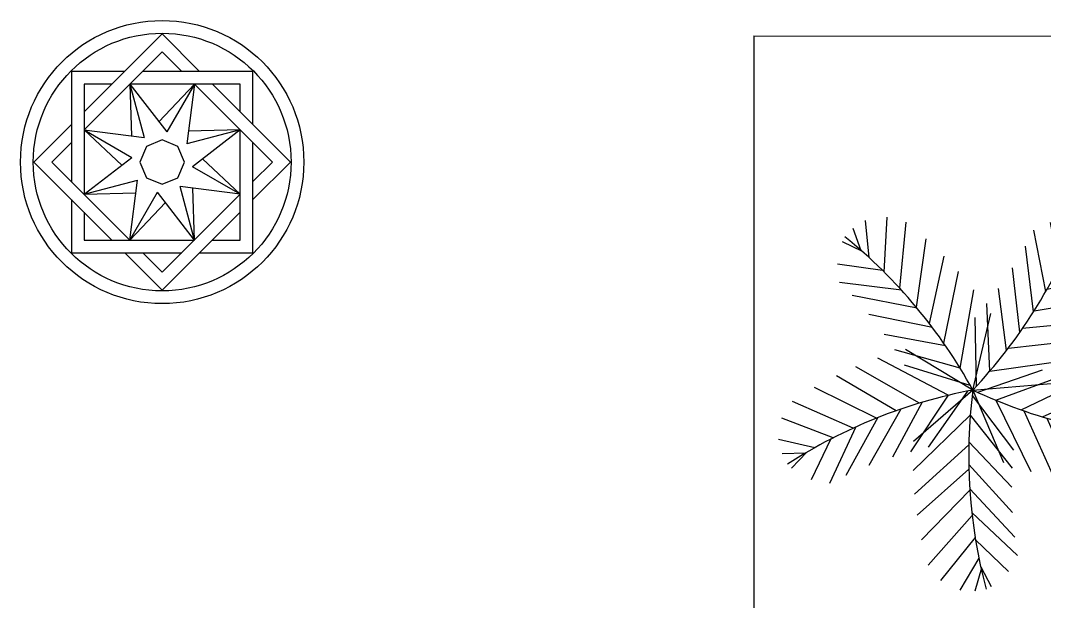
# Model space of a CAD drawing. Header units: millimetres. Extents: x -17017 to 2697, y 1903 to 18260.
# Drawn here: x -16999.699 to -16997.767, y 18237.821 to 18238.918 of the extents above; entities that cross this region are included whole.
import ezdxf

# ---------------------------------------------------------------- set-up
doc = ezdxf.new("R2010")
doc.units = ezdxf.units.MM
for name, color, linetype in [('1', 7, 'Continuous'), ('DM', 9, 'Continuous'), ('SO2', 3, 'Continuous')]:
    doc.layers.add(name, color=color, linetype=linetype)

# ---------------------------------------------------------------- blocks, each defined once
blk = doc.blocks.new('CAY1')
at = {"layer": 'SO2'}
for p, q in [((164.7, 386.3), (157.6, 427.4)), ((164.2, 388.9), (189.7, 426.2)), ((158.2, 334.8), (117.5, 410.4)), ((162.8, 369.3), (215.7, 415.8)), ((149, 283.6), (91.8, 386.9)), ((157.5, 330.2), (244.8, 386.9)), ((138.9, 239.7), (86, 353)), ((150.1, 288.7), (258.2, 352.3)), ((-152.1, 224.2), (-179.1, 324.7)), ((-114.9, 204.3), (-142, 326.7)), ((-187.6, 241.3), (-215.5, 305.9)), ((-73.9, 179.8), (-96.1, 308.3)), ((126.4, 195.4), (75.6, 306.9)), ((139.5, 242.1), (254.8, 303)), ((-205.9, 248.7), (-233.5, 284.4)), ((-40.8, 158), (-53.7, 288)), ((-203.3, 248.3), (-244.5, 254.3)), ((-3.5, 131.1), (-18.9, 268.6)), ((113.1, 155), (62.3, 261.1)), ((129, 203.9), (248.6, 256.3)), ((40.3, 95.9), (19.2, 244.3)), ((-156.3, 226.3), (-240.7, 210.9)), ((94.9, 107.6), (50.5, 227.4)), ((114.9, 160.1), (240.9, 217.2)), ((-110.4, 201.7), (-226.3, 179.3)), ((79.9, 73.3), (37.8, 195.7)), ((75.7, 64.1), (63.1, 211.8)), ((-71.8, 178.5), (-195.8, 163.2)), ((94.9, 107.6), (229.6, 173.6)), ((-33.5, 153), (-155.2, 139.1)), ((85.7, 62.9), (189.1, 140.8)), ((123, 59.3), (223.2, 138.5)), ((173.6, 56.6), (258.9, 137.7)), ((216.2, 56.4), (306.6, 139.2)), ((262.2, 58.3), (353.6, 143.5)), ((307.1, 62.2), (387.7, 148.5)), ((0.8, 127.8), (-115.8, 112.3)), ((75.7, 64.1), (212.3, 121.7)), ((358.6, 69.3), (417.9, 131.3)), ((75.7, 64.1), (-68.7, 97.9)), ((409.6, 79.1), (446.4, 98.4)), ((40.3, 95.9), (-87.4, 90.6)), ((411.9, 80.3), (455.3, 67.6)), ((34.5, 40.3), (-113.2, 66.1)), ((68.3, 71), (-61.2, 68.7)), ((75.7, 64.1), (-1, -62.7)), ((66.8, 59.2), (29, -64.6)), ((75.7, 64.1), (172.6, -48)), ((123, 59.3), (227.3, -48.5)), ((264.7, 58.4), (358.2, -32.5)), ((312.2, 62.8), (406.2, -20.4)), ((354, 68.5), (434.9, 3)), ((392.8, 75.5), (453.4, 39.6)), ((34.5, 40.3), (0, -82.8)), ((77.6, 54.2), (183.6, -20)), ((179.1, 56.5), (272.3, -45.7)), ((225.1, 56.6), (311.9, -40.9)), ((-12.5, 9.5), (-148, 37.4)), ((-49.6, -17.6), (-177.2, 10.2)), ((-8, 12.6), (-29.3, -103.1)), ((85.6, 17.6), (15.5, -114.9)), ((85.6, 17.6), (192, -53.2)), ((-42.6, -12.2), (-67, -132.3)), ((-80.6, -42.3), (-209.7, -23.8)), ((100.3, -36.6), (32, -156.8)), ((98.8, -31.4), (202.3, -87.4)), ((-78.7, -40.8), (-102.5, -163.5)), ((-116.5, -73.8), (-241.4, -61.8)), ((-112.7, -70.3), (-127.2, -187.5)), ((111.7, -71.9), (218.4, -132.3)), ((114.7, -80.3), (48.8, -193)), ((-146.9, -103), (-250.9, -97.6)), ((-150.2, -106.4), (-161.7, -191.4)), ((127.7, -115.1), (237.1, -175.6)), ((-174.2, -131.5), (-244.3, -138.1)), ((128.6, -117.4), (71.1, -234.4)), ((-186.9, -146.6), (-229.4, -161.8)), ((-185.7, -144.2), (-204.1, -181.6)), ((147.5, -161.3), (97.4, -276.3)), ((145.3, -156.6), (252.3, -206.5)), ((165.8, -199.2), (128.6, -296.4)), ((168, -203.4), (245.3, -240.6)), ((184.5, -234), (169.1, -302.6)), ((193.1, -248.8), (222.9, -277.9)), ((195, -250.7), (196.3, -295.8))]:
    blk.add_line(p, q, dxfattribs=at)
for centre, start, end in [((-809.4, 482), 334.7283, 356.9267), ((-595.2, -648.5), 46.7283, 68.9267), ((199.5, 1035), 262.7283, 284.9267), ((546.1, -794.1), 118.7283, 140.9267), ((1037.3, 246.3), 190.7283, 212.9267)]:
    blk.add_arc(centre, 978.7, start, end, dxfattribs=at)

msp = doc.modelspace()

# ---------------------------------------------------------------- linework, layer by layer
at = {"layer": '1'}
for q in [(-16998.3158, 18237.5184), (-16997.5957, 18238.8881)]:
    msp.add_line((-16998.3158, 18238.8891), q, dxfattribs=at)
at = {"layer": 'DM', "color": 9}
for p, q in [((-16999.6028, 18238.822), (-16999.6028, 18238.614)), ((-16999.5023, 18238.822), (-16999.6028, 18238.822)), ((-16999.2604, 18238.822), (-16999.4684, 18238.822)), ((-16999.2604, 18238.7215), (-16999.2604, 18238.822)), ((-16999.5788, 18238.798), (-16999.5788, 18238.59)), ((-16999.5263, 18238.798), (-16999.5788, 18238.798)), ((-16999.4924, 18238.798), (-16999.4657, 18238.6971)), ((-16999.4924, 18238.798), (-16999.423, 18238.7077)), ((-16999.2844, 18238.798), (-16999.4924, 18238.798)), ((-16999.4924, 18238.798), (-16999.4897, 18238.7002)), ((-16999.3708, 18238.798), (-16999.4377, 18238.7269)), ((-16999.3708, 18238.798), (-16999.423, 18238.7077)), ((-16999.3708, 18238.798), (-16999.3853, 18238.6849)), ((-16999.2844, 18238.7455), (-16999.2844, 18238.798)), ((-16999.5788, 18238.7116), (-16999.4657, 18238.6971)), ((-16999.5788, 18238.7116), (-16999.5077, 18238.6447)), ((-16999.5788, 18238.7116), (-16999.4886, 18238.6595)), ((-16999.2844, 18238.7116), (-16999.3853, 18238.6849)), ((-16999.2844, 18238.7116), (-16999.3823, 18238.7089)), ((-16999.2844, 18238.7116), (-16999.3747, 18238.6421)), ((-16999.2844, 18238.5036), (-16999.2844, 18238.7116)), ((-16999.2604, 18238.4796), (-16999.2604, 18238.6876)), ((-16999.5788, 18238.59), (-16999.4886, 18238.6595)), ((-16999.2844, 18238.59), (-16999.3555, 18238.6569)), ((-16999.2844, 18238.59), (-16999.3747, 18238.6421)), ((-16999.5788, 18238.59), (-16999.4779, 18238.6167)), ((-16999.4924, 18238.5036), (-16999.4779, 18238.6167)), ((-16999.5788, 18238.59), (-16999.481, 18238.5927)), ((-16999.4924, 18238.5036), (-16999.4403, 18238.5939)), ((-16999.3708, 18238.5036), (-16999.4403, 18238.5939)), ((-16999.2844, 18238.59), (-16999.3976, 18238.6045)), ((-16999.3708, 18238.5036), (-16999.3976, 18238.6045)), ((-16999.3708, 18238.5036), (-16999.3736, 18238.6014)), ((-16999.6028, 18238.5801), (-16999.6028, 18238.4796)), ((-16999.4924, 18238.5036), (-16999.4256, 18238.5747)), ((-16999.5788, 18238.5561), (-16999.5788, 18238.5036)), ((-16999.5788, 18238.5036), (-16999.3708, 18238.5036)), ((-16999.3369, 18238.5036), (-16999.2844, 18238.5036)), ((-16999.6028, 18238.4796), (-16999.3948, 18238.4796)), ((-16999.3609, 18238.4796), (-16999.2604, 18238.4796))]:
    msp.add_line(p, q, dxfattribs=at)
for points in [[(-16999.3609, 18238.822), (-16999.4316, 18238.8927), (-16999.5788, 18238.7455)], [(-16999.3948, 18238.822), (-16999.4316, 18238.8588), (-16999.5788, 18238.7116)], [(-16999.2604, 18238.614), (-16999.2236, 18238.6508), (-16999.3708, 18238.798)], [(-16999.2604, 18238.5801), (-16999.1897, 18238.6508), (-16999.3369, 18238.798)], [(-16999.6028, 18238.7215), (-16999.6736, 18238.6508), (-16999.5263, 18238.5036)], [(-16999.6028, 18238.6876), (-16999.6396, 18238.6508), (-16999.4924, 18238.5036)], [(-16999.4684, 18238.4796), (-16999.4316, 18238.4428), (-16999.2844, 18238.59)], [(-16999.5023, 18238.4796), (-16999.4316, 18238.4089), (-16999.2844, 18238.5561)]]:
    msp.add_lwpolyline(points, dxfattribs=at)
msp.add_lwpolyline([(-16999.4316, 18238.6927), (-16999.4613, 18238.6804), (-16999.4736, 18238.6508), (-16999.4613, 18238.6211), (-16999.4316, 18238.6089), (-16999.402, 18238.6211), (-16999.3897, 18238.6508), (-16999.402, 18238.6804)], close=True, dxfattribs=at)
for radius in [0.2672, 0.2432]:
    msp.add_circle((-16999.4316, 18238.6508), radius, dxfattribs=at)

# ---------------------------------------------------------------- block references
at = {"xscale": 0.001, "yscale": 0.001, "zscale": 0.001, "rotation": 270}
msp.add_blockref('CAY1', (-16997.9667, 18238.2962), dxfattribs=at)

doc.saveas('drawing.dxf')
